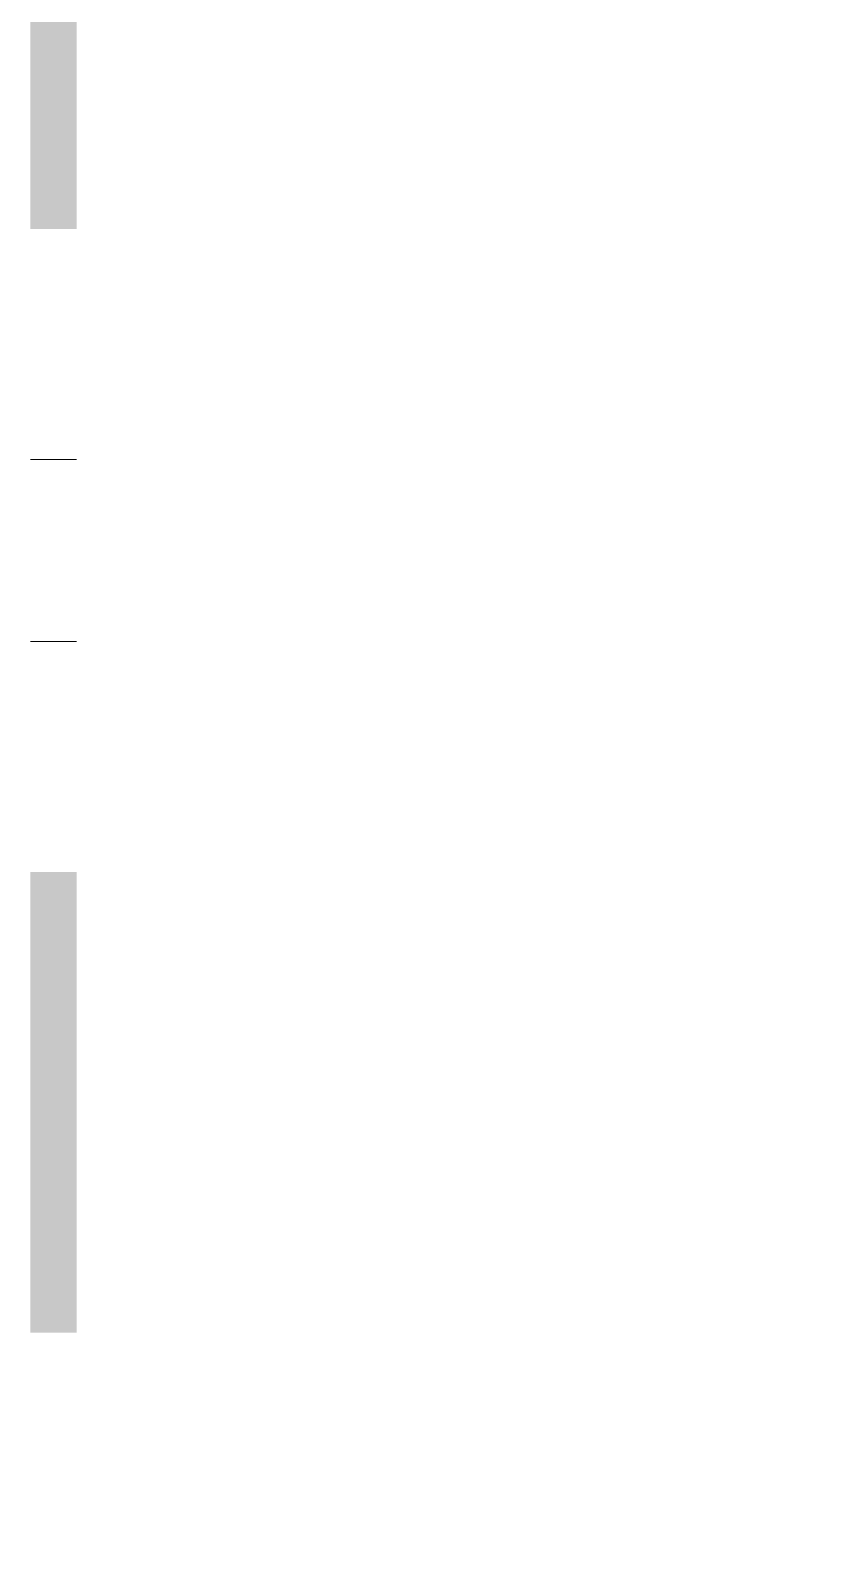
# Model space of a CAD drawing. Header units: millimetres. Extents: x 182 to 575, y -105 to 95.
# Drawn here: x 265.271 to 266.985, y 62.615 to 65.918 of the extents above; entities that cross this region are included whole.
import ezdxf

# ---------------------------------------------------------------- set-up
doc = ezdxf.new("R2010")
doc.units = ezdxf.units.MM
doc.header["$MEASUREMENT"] = 0
doc.layers.add('PDF_Geometry', color=7, linetype='Continuous')
doc.layers.add('PDF_Solid Fills', color=7, linetype='Continuous')

msp = doc.modelspace()

# ---------------------------------------------------------------- hatches: boundary and pattern name
at = {"layer": 'PDF_Solid Fills', "true_color": 0xb9b9b9, "transparency": 33554559}
for points in [[(265.2707, 65.4872), (265.3707, 65.4872), (265.3707, 66.4872), (265.2707, 66.4872)], [(265.2707, 63.092), (265.3707, 63.092), (265.3707, 64.092), (265.2707, 64.092)]]:
    msp.add_hatch(color=9, dxfattribs=at).paths.add_polyline_path(points)
at = {"layer": 'PDF_Solid Fills', "transparency": 33554559}
h = msp.add_hatch(color=256, dxfattribs=at)
h.paths.add_polyline_path([(266.8627, 63.6926), (266.8402, 63.6926), (266.8627, 63.6926)], flags=0)
h.paths.add_polyline_path([(266.8402, 63.6926), (266.8627, 63.6926), (266.8402, 63.6926)], flags=0)
h.paths.add_polyline_path([(266.8452, 63.6951), (266.8577, 63.6951), (266.8452, 63.6951)], flags=0)
h.paths.add_polyline_path([(266.8577, 63.6951), (266.8452, 63.6951), (266.8577, 63.6951)], flags=0)
h.paths.add_polyline_path([(266.8502, 63.6976), (266.8527, 63.6976), (266.8502, 63.6976)], flags=0)
h = msp.add_hatch(color=256, dxfattribs=at)
h.paths.add_polyline_path([(266.8677, 63.6851), (266.8627, 63.6851), (266.8677, 63.6851)], flags=0)
h.paths.add_polyline_path([(266.8627, 63.6826), (266.8677, 63.6826), (266.8627, 63.6826)], flags=0)
h.paths.add_polyline_path([(266.8677, 63.6776), (266.8627, 63.6776), (266.8677, 63.6776)], flags=0)
h = msp.add_hatch(color=256, dxfattribs=at)
h.paths.add_polyline_path([(266.9327, 63.6926), (266.9102, 63.6926), (266.9327, 63.6926)], flags=0)
h.paths.add_polyline_path([(266.9102, 63.6926), (266.9327, 63.6926), (266.9102, 63.6926)], flags=0)
h.paths.add_polyline_path([(266.9152, 63.6951), (266.9277, 63.6951), (266.9152, 63.6951)], flags=0)
h.paths.add_polyline_path([(266.9277, 63.6951), (266.9152, 63.6951), (266.9277, 63.6951)], flags=0)
h.paths.add_polyline_path([(266.9202, 63.6976), (266.9227, 63.6976), (266.9202, 63.6976)], flags=0)
h = msp.add_hatch(color=256, dxfattribs=at)
h.paths.add_polyline_path([(266.9302, 63.6851), (266.9377, 63.6851), (266.9302, 63.6851)], flags=0)
h.paths.add_polyline_path([(266.9377, 63.6851), (266.9302, 63.6851), (266.9377, 63.6851)], flags=0)
h.paths.add_polyline_path([(266.9327, 63.6826), (266.9377, 63.6826), (266.9327, 63.6826)], flags=0)
h.paths.add_polyline_path([(266.9377, 63.6776), (266.9327, 63.6776), (266.9377, 63.6776)], flags=0)
h = msp.add_hatch(color=256, dxfattribs=at)
h.paths.add_polyline_path([(266.9577, 63.6926), (266.9777, 63.6926), (266.9577, 63.6926)], flags=0)
h.paths.add_polyline_path([(266.9777, 63.6926), (266.9577, 63.6926), (266.9777, 63.6926)], flags=0)
h.paths.add_polyline_path([(266.9602, 63.6951), (266.9752, 63.6951), (266.9602, 63.6951)], flags=0)
h.paths.add_polyline_path([(266.9752, 63.6951), (266.9602, 63.6951), (266.9752, 63.6951)], flags=0)
h.paths.add_polyline_path([(266.9727, 63.6951), (266.9652, 63.6951), (266.9727, 63.6951)], flags=0)
h = msp.add_hatch(color=256, dxfattribs=at)
h.paths.add_polyline_path([(266.9777, 63.6851), (266.9827, 63.6851), (266.9777, 63.6851)], flags=0)
h.paths.add_polyline_path([(266.9777, 63.6826), (266.9852, 63.6826), (266.9777, 63.6826)], flags=0)
h.paths.add_polyline_path([(266.9852, 63.6776), (266.9802, 63.6776), (266.9852, 63.6776)], flags=0)
h = msp.add_hatch(color=256, dxfattribs=at)
h.paths.add_polyline_path([(266.8302, 63.6776), (266.8352, 63.6776), (266.8302, 63.6776)], flags=0)
h.paths.add_polyline_path([(266.8352, 63.6751), (266.8277, 63.6751), (266.8352, 63.6751)], flags=0)
h.paths.add_polyline_path([(266.8277, 63.6726), (266.8327, 63.6726), (266.8277, 63.6726)], flags=0)
h.paths.add_polyline_path([(266.8327, 63.6701), (266.8277, 63.6701), (266.8327, 63.6701)], flags=0)
h.paths.add_polyline_path([(266.8252, 63.6651), (266.8327, 63.6651), (266.8252, 63.6651)], flags=0)
h.paths.add_polyline_path([(266.8327, 63.6651), (266.8252, 63.6651), (266.8327, 63.6651)], flags=0)
h.paths.add_polyline_path([(266.8252, 63.6601), (266.8327, 63.6601), (266.8252, 63.6601)], flags=0)
h.paths.add_polyline_path([(266.8252, 63.6551), (266.8302, 63.6551), (266.8252, 63.6551)], flags=0)
h.paths.add_polyline_path([(266.8302, 63.6551), (266.8252, 63.6551), (266.8302, 63.6551)], flags=0)
h.paths.add_polyline_path([(266.8252, 63.6526), (266.8302, 63.6526), (266.8252, 63.6526)], flags=0)
h = msp.add_hatch(color=256, dxfattribs=at)
h.paths.add_polyline_path([(266.8627, 63.6726), (266.8677, 63.6726), (266.8627, 63.6726)], flags=0)
h.paths.add_polyline_path([(266.8677, 63.6701), (266.8627, 63.6701), (266.8677, 63.6701)], flags=0)
h.paths.add_polyline_path([(266.8627, 63.6676), (266.8677, 63.6676), (266.8627, 63.6676)], flags=0)
h.paths.add_polyline_path([(266.8677, 63.6651), (266.8627, 63.6651), (266.8677, 63.6651)], flags=0)
h.paths.add_polyline_path([(266.8677, 63.6601), (266.8602, 63.6601), (266.8677, 63.6601)], flags=0)
h.paths.add_polyline_path([(266.8602, 63.6576), (266.8652, 63.6576), (266.8602, 63.6576)], flags=0)
h.paths.add_polyline_path([(266.8652, 63.6551), (266.8602, 63.6551), (266.8652, 63.6551)], flags=0)
h.paths.add_polyline_path([(266.8577, 63.6501), (266.8627, 63.6501), (266.8577, 63.6501)], flags=0)
h.paths.add_polyline_path([(266.8552, 63.6451), (266.8602, 63.6451), (266.8552, 63.6451)], flags=0)
h = msp.add_hatch(color=256, dxfattribs=at)
h.paths.add_polyline_path([(266.9002, 63.6776), (266.9052, 63.6776), (266.9002, 63.6776)], flags=0)
h.paths.add_polyline_path([(266.9052, 63.6751), (266.8977, 63.6751), (266.9052, 63.6751)], flags=0)
h.paths.add_polyline_path([(266.8977, 63.6726), (266.9027, 63.6726), (266.8977, 63.6726)], flags=0)
h.paths.add_polyline_path([(266.9027, 63.6701), (266.8977, 63.6701), (266.9027, 63.6701)], flags=0)
h.paths.add_polyline_path([(266.8952, 63.6651), (266.9027, 63.6651), (266.8952, 63.6651)], flags=0)
h.paths.add_polyline_path([(266.9027, 63.6651), (266.8952, 63.6651), (266.9027, 63.6651)], flags=0)
h.paths.add_polyline_path([(266.8952, 63.6601), (266.9002, 63.6601), (266.8952, 63.6601)], flags=0)
h.paths.add_polyline_path([(266.9002, 63.6601), (266.8952, 63.6601), (266.9002, 63.6601)], flags=0)
h.paths.add_polyline_path([(266.8952, 63.6551), (266.9002, 63.6551), (266.8952, 63.6551)], flags=0)
h.paths.add_polyline_path([(266.9002, 63.6551), (266.8952, 63.6551), (266.9002, 63.6551)], flags=0)
h.paths.add_polyline_path([(266.8952, 63.6526), (266.9002, 63.6526), (266.8952, 63.6526)], flags=0)
h = msp.add_hatch(color=256, dxfattribs=at)
h.paths.add_polyline_path([(266.9327, 63.6726), (266.9377, 63.6726), (266.9327, 63.6726)], flags=0)
h.paths.add_polyline_path([(266.9377, 63.6701), (266.9327, 63.6701), (266.9377, 63.6701)], flags=0)
h.paths.add_polyline_path([(266.9327, 63.6676), (266.9377, 63.6676), (266.9327, 63.6676)], flags=0)
h.paths.add_polyline_path([(266.9377, 63.6651), (266.9327, 63.6651), (266.9377, 63.6651)], flags=0)
h.paths.add_polyline_path([(266.9377, 63.6601), (266.9302, 63.6601), (266.9377, 63.6601)], flags=0)
h.paths.add_polyline_path([(266.9302, 63.6576), (266.9352, 63.6576), (266.9302, 63.6576)], flags=0)
h.paths.add_polyline_path([(266.9352, 63.6551), (266.9302, 63.6551), (266.9352, 63.6551)], flags=0)
h.paths.add_polyline_path([(266.9277, 63.6526), (266.9352, 63.6526), (266.9277, 63.6526)], flags=0)
h.paths.add_polyline_path([(266.9327, 63.6501), (266.9277, 63.6501), (266.9327, 63.6501)], flags=0)
h.paths.add_polyline_path([(266.9277, 63.6501), (266.9327, 63.6501), (266.9277, 63.6501)], flags=0)
h.paths.add_polyline_path([(266.9252, 63.6451), (266.9302, 63.6451), (266.9252, 63.6451)], flags=0)
h = msp.add_hatch(color=256, dxfattribs=at)
h.paths.add_polyline_path([(266.9527, 63.6801), (266.9477, 63.6801), (266.9527, 63.6801)], flags=0)
h.paths.add_polyline_path([(266.9452, 63.6776), (266.9527, 63.6776), (266.9452, 63.6776)], flags=0)
h.paths.add_polyline_path([(266.9502, 63.6751), (266.9452, 63.6751), (266.9502, 63.6751)], flags=0)
h.paths.add_polyline_path([(266.9452, 63.6726), (266.9502, 63.6726), (266.9452, 63.6726)], flags=0)
h.paths.add_polyline_path([(266.9502, 63.6701), (266.9427, 63.6701), (266.9502, 63.6701)], flags=0)
h.paths.add_polyline_path([(266.9427, 63.6651), (266.9477, 63.6651), (266.9427, 63.6651)], flags=0)
h.paths.add_polyline_path([(266.9477, 63.6651), (266.9427, 63.6651), (266.9477, 63.6651)], flags=0)
h.paths.add_polyline_path([(266.9427, 63.6601), (266.9477, 63.6601), (266.9427, 63.6601)], flags=0)
h.paths.add_polyline_path([(266.9477, 63.6601), (266.9427, 63.6601), (266.9477, 63.6601)], flags=0)
h.paths.add_polyline_path([(266.9427, 63.6551), (266.9477, 63.6551), (266.9427, 63.6551)], flags=0)
h.paths.add_polyline_path([(266.9477, 63.6551), (266.9427, 63.6551), (266.9477, 63.6551)], flags=0)
h.paths.add_polyline_path([(266.9427, 63.6526), (266.9477, 63.6526), (266.9427, 63.6526)], flags=0)
h.paths.add_polyline_path([(266.9477, 63.6501), (266.9427, 63.6501), (266.9477, 63.6501)], flags=0)
h = msp.add_hatch(color=256, dxfattribs=at)
h.paths.add_polyline_path([(266.9802, 63.6726), (266.9852, 63.6726), (266.9802, 63.6726)], flags=0)
h.paths.add_polyline_path([(266.9852, 63.6701), (266.9802, 63.6701), (266.9852, 63.6701)], flags=0)
h.paths.add_polyline_path([(266.9852, 63.6651), (266.9777, 63.6651), (266.9852, 63.6651)], flags=0)
h.paths.add_polyline_path([(266.9777, 63.6626), (266.9852, 63.6626), (266.9777, 63.6626)], flags=0)
h.paths.add_polyline_path([(266.9827, 63.6601), (266.9777, 63.6601), (266.9827, 63.6601)], flags=0)
h.paths.add_polyline_path([(266.9777, 63.6576), (266.9827, 63.6576), (266.9777, 63.6576)], flags=0)
h.paths.add_polyline_path([(266.9827, 63.6551), (266.9752, 63.6551), (266.9827, 63.6551)], flags=0)
h.paths.add_polyline_path([(266.9752, 63.6526), (266.9802, 63.6526), (266.9752, 63.6526)], flags=0)
h.paths.add_polyline_path([(266.9802, 63.6501), (266.9752, 63.6501), (266.9802, 63.6501)], flags=0)
h.paths.add_polyline_path([(266.9777, 63.6451), (266.9727, 63.6451), (266.9777, 63.6451)], flags=0)
h = msp.add_hatch(color=256, dxfattribs=at)
h.paths.add_polyline_path([(266.8352, 63.6351), (266.8502, 63.6351), (266.8352, 63.6351)], flags=0)
h.paths.add_polyline_path([(266.8502, 63.6351), (266.8352, 63.6351), (266.8502, 63.6351)], flags=0)
h.paths.add_polyline_path([(266.8402, 63.6326), (266.8452, 63.6326), (266.8402, 63.6326)], flags=0)
h.paths.add_polyline_path([(266.8452, 63.6326), (266.8402, 63.6326), (266.8452, 63.6326)], flags=0)
h = msp.add_hatch(color=256, dxfattribs=at)
h.paths.add_polyline_path([(266.9052, 63.6351), (266.9202, 63.6351), (266.9052, 63.6351)], flags=0)
h.paths.add_polyline_path([(266.9202, 63.6351), (266.9052, 63.6351), (266.9202, 63.6351)], flags=0)
h.paths.add_polyline_path([(266.9102, 63.6326), (266.9152, 63.6326), (266.9102, 63.6326)], flags=0)
h.paths.add_polyline_path([(266.9152, 63.6326), (266.9102, 63.6326), (266.9152, 63.6326)], flags=0)
h = msp.add_hatch(color=256, dxfattribs=at)
h.paths.add_polyline_path([(266.7252, 62.6351), (266.7227, 62.6351), (266.7252, 62.6351)], flags=0)
h.paths.add_polyline_path([(266.7227, 62.6351), (266.7252, 62.6351), (266.7227, 62.6351)], flags=0)
h.paths.add_polyline_path([(266.7252, 62.6351), (266.7227, 62.6351), (266.7252, 62.6351)], flags=0)
h.paths.add_polyline_path([(266.7227, 62.6351), (266.7252, 62.6351), (266.7227, 62.6351)], flags=0)
h.paths.add_polyline_path([(266.7252, 62.6351), (266.7227, 62.6351), (266.7252, 62.6351)], flags=0)
h.paths.add_polyline_path([(266.7227, 62.6351), (266.7252, 62.6351), (266.7227, 62.6351)], flags=0)
h.paths.add_polyline_path([(266.7252, 62.6351), (266.7227, 62.6351), (266.7252, 62.6351)], flags=0)
h.paths.add_polyline_path([(266.7227, 62.6326), (266.7252, 62.6326), (266.7227, 62.6326)], flags=0)
h.paths.add_polyline_path([(266.7252, 62.6326), (266.7227, 62.6326), (266.7252, 62.6326)], flags=0)
h.paths.add_polyline_path([(266.7227, 62.6326), (266.7252, 62.6326), (266.7227, 62.6326)], flags=0)
h.paths.add_polyline_path([(266.7252, 62.6326), (266.7227, 62.6326), (266.7252, 62.6326)], flags=0)
h.paths.add_polyline_path([(266.7227, 62.6301), (266.7252, 62.6301), (266.7227, 62.6301)], flags=0)
h.paths.add_polyline_path([(266.7252, 62.6301), (266.7227, 62.6301), (266.7252, 62.6301)], flags=0)
h = msp.add_hatch(color=256, dxfattribs=at)
h.paths.add_polyline_path([(266.7277, 62.6401), (266.7302, 62.6401), (266.7277, 62.6401)], flags=0)
h.paths.add_polyline_path([(266.7302, 62.6401), (266.7277, 62.6401), (266.7302, 62.6401)], flags=0)
h.paths.add_polyline_path([(266.7277, 62.6401), (266.7302, 62.6401), (266.7277, 62.6401)], flags=0)
h.paths.add_polyline_path([(266.7302, 62.6401), (266.7277, 62.6401), (266.7302, 62.6401)], flags=0)
h.paths.add_polyline_path([(266.7252, 62.6401), (266.7327, 62.6401), (266.7252, 62.6401)], flags=0)
h.paths.add_polyline_path([(266.7327, 62.6401), (266.7252, 62.6401), (266.7327, 62.6401)], flags=0)
h = msp.add_hatch(color=256, dxfattribs=at)
h.paths.add_polyline_path([(266.7277, 62.6301), (266.7252, 62.6301), (266.7277, 62.6301)], flags=0)
h.paths.add_polyline_path([(266.7252, 62.6301), (266.7277, 62.6301), (266.7252, 62.6301)], flags=0)
h.paths.add_polyline_path([(266.7277, 62.6301), (266.7252, 62.6301), (266.7277, 62.6301)], flags=0)
h = msp.add_hatch(color=256, dxfattribs=at)
h.paths.add_polyline_path([(266.7252, 62.6301), (266.7327, 62.6301), (266.7252, 62.6301)], flags=0)
h.paths.add_polyline_path([(266.7327, 62.6301), (266.7252, 62.6301), (266.7327, 62.6301)], flags=0)
h.paths.add_polyline_path([(266.7252, 62.6276), (266.7327, 62.6276), (266.7252, 62.6276)], flags=0)
h = msp.add_hatch(color=256, dxfattribs=at)
h.paths.add_polyline_path([(266.7302, 62.6301), (266.7327, 62.6301), (266.7302, 62.6301)], flags=0)
h.paths.add_polyline_path([(266.7327, 62.6301), (266.7302, 62.6301), (266.7327, 62.6301)], flags=0)
h.paths.add_polyline_path([(266.7327, 62.6301), (266.7327, 62.6301), (266.7327, 62.6301)], flags=0)
h.paths.add_polyline_path([(266.7327, 62.6326), (266.7352, 62.6326), (266.7327, 62.6326)], flags=0)
h.paths.add_polyline_path([(266.7352, 62.6326), (266.7327, 62.6326), (266.7352, 62.6326)], flags=0)
h.paths.add_polyline_path([(266.7327, 62.6326), (266.7352, 62.6326), (266.7327, 62.6326)], flags=0)
h.paths.add_polyline_path([(266.7352, 62.6326), (266.7327, 62.6326), (266.7352, 62.6326)], flags=0)
h.paths.add_polyline_path([(266.7327, 62.6326), (266.7352, 62.6326), (266.7327, 62.6326)], flags=0)
h = msp.add_hatch(color=256, dxfattribs=at)
h.paths.add_polyline_path([(266.7427, 62.6276), (266.7452, 62.6276), (266.7427, 62.6276)], flags=0)
h.paths.add_polyline_path([(266.7452, 62.6276), (266.7427, 62.6276), (266.7452, 62.6276)], flags=0)
h.paths.add_polyline_path([(266.7427, 62.6276), (266.7452, 62.6276), (266.7427, 62.6276)], flags=0)
h.paths.add_polyline_path([(266.7452, 62.6276), (266.7427, 62.6276), (266.7452, 62.6276)], flags=0)
h.paths.add_polyline_path([(266.7452, 62.6276), (266.7402, 62.6276), (266.7452, 62.6276)], flags=0)
h.paths.add_polyline_path([(266.7402, 62.6251), (266.7477, 62.6251), (266.7402, 62.6251)], flags=0)
h.paths.add_polyline_path([(266.7477, 62.6251), (266.7402, 62.6251), (266.7477, 62.6251)], flags=0)
h = msp.add_hatch(color=256, dxfattribs=at)
h.paths.add_polyline_path([(266.7402, 62.6226), (266.7377, 62.6226), (266.7402, 62.6226)], flags=0)
h.paths.add_polyline_path([(266.7377, 62.6226), (266.7402, 62.6226), (266.7377, 62.6226)], flags=0)
h.paths.add_polyline_path([(266.7402, 62.6226), (266.7377, 62.6226), (266.7402, 62.6226)], flags=0)
h.paths.add_polyline_path([(266.7377, 62.6226), (266.7402, 62.6226), (266.7377, 62.6226)], flags=0)
h.paths.add_polyline_path([(266.7402, 62.6226), (266.7377, 62.6226), (266.7402, 62.6226)], flags=0)
h = msp.add_hatch(color=256, dxfattribs=at)
h.paths.add_polyline_path([(266.7377, 62.6201), (266.7402, 62.6201), (266.7377, 62.6201)], flags=0)
h.paths.add_polyline_path([(266.7402, 62.6201), (266.7377, 62.6201), (266.7402, 62.6201)], flags=0)
h.paths.add_polyline_path([(266.7377, 62.6201), (266.7402, 62.6201), (266.7377, 62.6201)], flags=0)
h.paths.add_polyline_path([(266.7402, 62.6201), (266.7377, 62.6201), (266.7402, 62.6201)], flags=0)
h = msp.add_hatch(color=256, dxfattribs=at)
h.paths.add_polyline_path([(266.7477, 62.6176), (266.7402, 62.6176), (266.7477, 62.6176)], flags=0)
h.paths.add_polyline_path([(266.7402, 62.6176), (266.7477, 62.6176), (266.7402, 62.6176)], flags=0)
h.paths.add_polyline_path([(266.7477, 62.6176), (266.7402, 62.6176), (266.7477, 62.6176)], flags=0)
h.paths.add_polyline_path([(266.7402, 62.6151), (266.7477, 62.6151), (266.7402, 62.6151)], flags=0)
h = msp.add_hatch(color=256, dxfattribs=at)
h.paths.add_polyline_path([(266.7477, 62.6226), (266.7502, 62.6226), (266.7477, 62.6226)], flags=0)
h.paths.add_polyline_path([(266.7502, 62.6226), (266.7477, 62.6226), (266.7502, 62.6226)], flags=0)
h.paths.add_polyline_path([(266.7477, 62.6226), (266.7502, 62.6226), (266.7477, 62.6226)], flags=0)
h.paths.add_polyline_path([(266.7502, 62.6226), (266.7477, 62.6226), (266.7502, 62.6226)], flags=0)
h.paths.add_polyline_path([(266.7477, 62.6226), (266.7502, 62.6226), (266.7477, 62.6226)], flags=0)
h.paths.add_polyline_path([(266.7502, 62.6226), (266.7477, 62.6226), (266.7502, 62.6226)], flags=0)
h = msp.add_hatch(color=256, dxfattribs=at)
h.paths.add_polyline_path([(266.7477, 62.6201), (266.7502, 62.6201), (266.7477, 62.6201)], flags=0)
h.paths.add_polyline_path([(266.7502, 62.6201), (266.7477, 62.6201), (266.7502, 62.6201)], flags=0)
h.paths.add_polyline_path([(266.7477, 62.6201), (266.7502, 62.6201), (266.7477, 62.6201)], flags=0)
h.paths.add_polyline_path([(266.7502, 62.6201), (266.7477, 62.6201), (266.7502, 62.6201)], flags=0)
h.paths.add_polyline_path([(266.7477, 62.6201), (266.7502, 62.6201), (266.7477, 62.6201)], flags=0)

# ---------------------------------------------------------------- linework, layer by layer
at = {"layer": 'PDF_Geometry', "color": 9, "lineweight": 0, "true_color": 0xb9b9b9}
for points in [[(265.2707, 64.9872), (265.3707, 64.9872)], [(265.2707, 64.592), (265.3707, 64.592)]]:
    msp.add_lwpolyline(points, dxfattribs=at)

doc.saveas('drawing.dxf')
